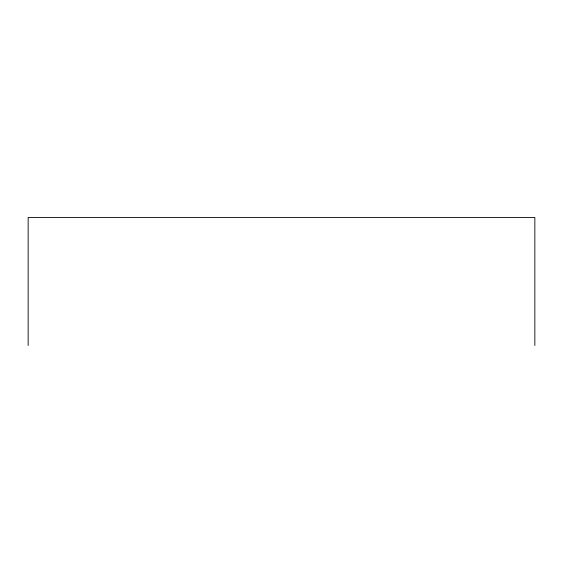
<?xml version="1.0" encoding="UTF-8"?>
<svg xmlns="http://www.w3.org/2000/svg" width="563" height="563" viewBox="0 0 563 563"><rect width="100%" height="100%" fill="white"/><g stroke="black" fill="none" stroke-linecap="round" stroke-linejoin="round"><path stroke-width="0.84" d="M534.85 345.499L534.85 217.501L28.15 217.501L28.15 345.499"/></g></svg>
